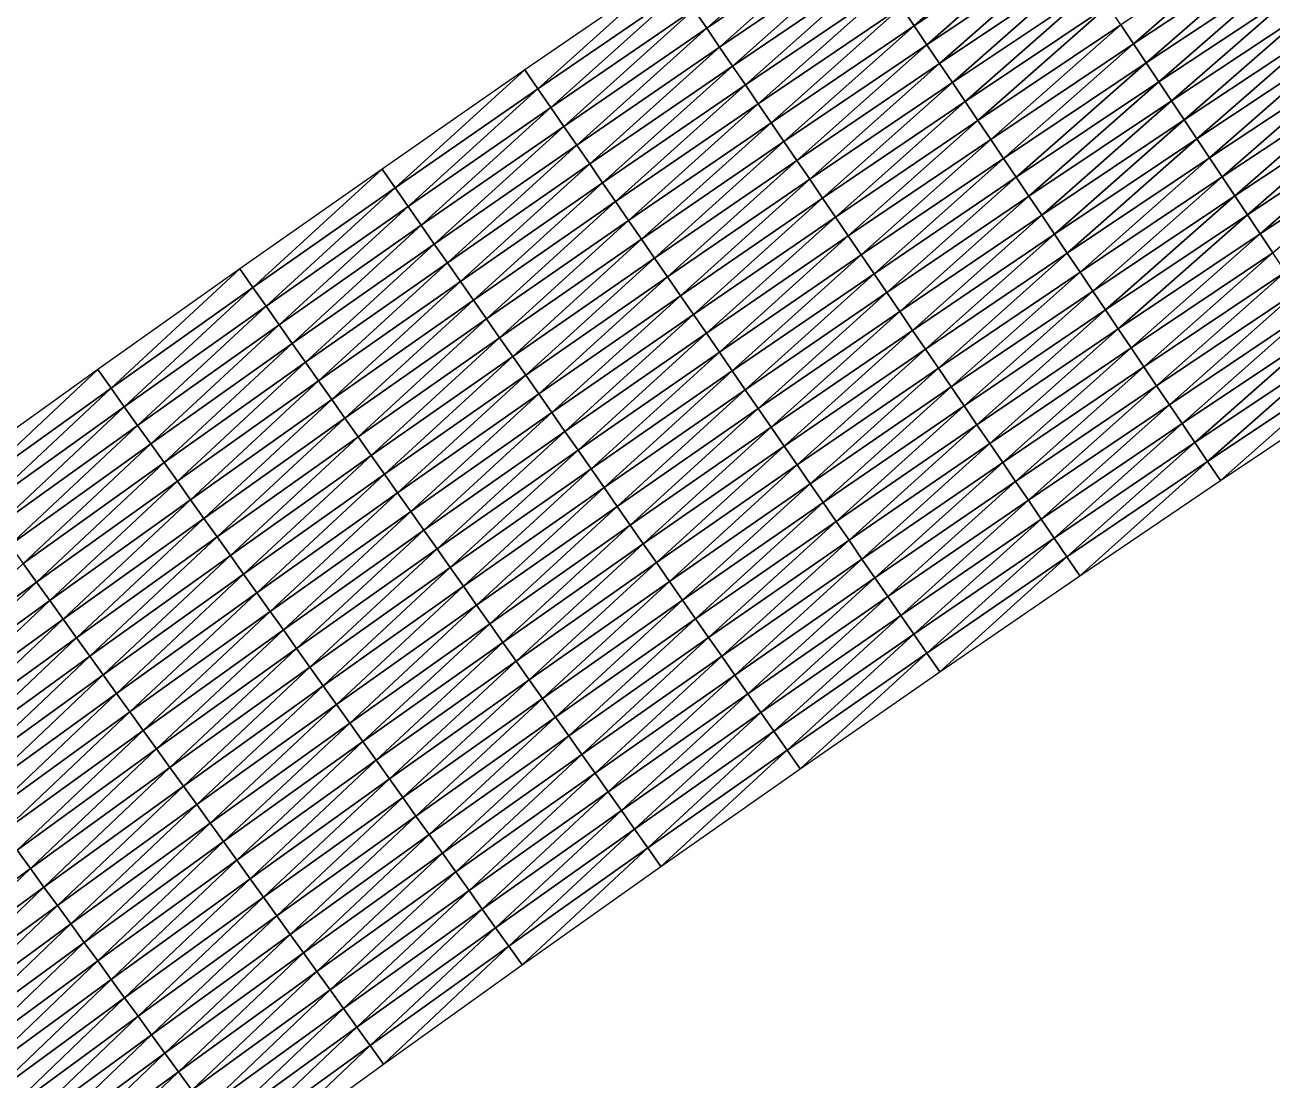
# Model space of a CAD drawing. Header units: metres. Extents: x 479979 to 482619, y 6959976 to 6961524.
# Drawn here: x 480365 to 480474.2, y 6960278.4 to 6960370.8 of the extents above; entities that cross this region are included whole.
import ezdxf

# ---------------------------------------------------------------- set-up
doc = ezdxf.new("R2010")
doc.units = ezdxf.units.M

msp = doc.modelspace()

# ---------------------------------------------------------------- linework, layer by layer
at = {"layer": 'GENERAL_FILL_TOP'}
for points in [[(480424.701, 6960370.515, 10.023), (480436.15, 6960380.69, 10.042), (480423.574, 6960372.168, 10.031)], [(480424.701, 6960370.515, 10.023), (480437.267, 6960379.032, 10.034), (480436.15, 6960380.69, 10.042)], [(480442.855, 6960370.738, 10.295), (480454.31, 6960380.818, 10.01), (480441.737, 6960372.397, 10.002)], [(480442.855, 6960370.738, 10.295), (480455.419, 6960379.153, 10.288), (480454.31, 6960380.818, 10.01)], [(480425.827, 6960368.863, 10.016), (480437.267, 6960379.032, 10.034), (480424.701, 6960370.515, 10.023)], [(480425.827, 6960368.863, 10.016), (480438.385, 6960377.373, 10.026), (480437.267, 6960379.032, 10.034)], [(480443.972, 6960369.08, 10.815), (480455.419, 6960379.153, 10.288), (480442.855, 6960370.738, 10.295)], [(480443.972, 6960369.08, 10.815), (480456.527, 6960377.488, 10.808), (480455.419, 6960379.153, 10.288)], [(480462.069, 6960369.164, 11.008), (480473.521, 6960379.14, 10.958), (480460.96, 6960370.829, 10.968)], [(480462.069, 6960369.164, 11.008), (480474.62, 6960377.469, 10.998), (480473.521, 6960379.14, 10.958)], [(480426.954, 6960367.21, 10.008), (480438.385, 6960377.373, 10.026), (480425.827, 6960368.863, 10.016)], [(480426.954, 6960367.21, 10.008), (480439.502, 6960375.714, 10.018), (480438.385, 6960377.373, 10.026)], [(480445.09, 6960367.421, 10.855), (480456.527, 6960377.488, 10.808), (480443.972, 6960369.08, 10.815)], [(480445.09, 6960367.421, 10.855), (480457.635, 6960375.823, 10.848), (480456.527, 6960377.488, 10.808)], [(480463.177, 6960367.499, 11.048), (480474.62, 6960377.469, 10.998), (480462.069, 6960369.164, 11.008)], [(480463.177, 6960367.499, 11.048), (480475.719, 6960375.798, 11.038), (480474.62, 6960377.469, 10.998)], [(480428.08, 6960365.558, 10), (480439.502, 6960375.714, 10.018), (480426.954, 6960367.21, 10.008)], [(480428.08, 6960365.558, 10), (480440.62, 6960374.056, 10.01), (480439.502, 6960375.714, 10.018)], [(480446.207, 6960365.762, 10.895), (480457.635, 6960375.823, 10.848), (480445.09, 6960367.421, 10.855)], [(480446.207, 6960365.762, 10.895), (480458.744, 6960374.158, 10.888), (480457.635, 6960375.823, 10.848)], [(480464.285, 6960365.834, 11.088), (480475.719, 6960375.798, 11.038), (480463.177, 6960367.499, 11.048)], [(480464.285, 6960365.834, 11.088), (480476.818, 6960374.128, 11.078), (480475.719, 6960375.798, 11.038)], [(480409.906, 6960365.222, 10.026), (480421.321, 6960375.473, 10.047), (480408.771, 6960366.868, 10.034)], [(480409.906, 6960365.222, 10.026), (480422.447, 6960373.82, 10.039), (480421.321, 6960375.473, 10.047)], [(480411.041, 6960363.575, 10.018), (480422.447, 6960373.82, 10.039), (480409.906, 6960365.222, 10.026)], [(480411.041, 6960363.575, 10.018), (480423.574, 6960372.168, 10.031), (480422.447, 6960373.82, 10.039)], [(480429.207, 6960363.905, 9.992), (480440.62, 6960374.056, 10.01), (480428.08, 6960365.558, 10)], [(480429.207, 6960363.905, 9.992), (480441.737, 6960372.397, 10.002), (480440.62, 6960374.056, 10.01)], [(480447.325, 6960364.104, 10.935), (480458.744, 6960374.158, 10.888), (480446.207, 6960365.762, 10.895)], [(480447.325, 6960364.104, 10.935), (480459.852, 6960372.494, 10.928), (480458.744, 6960374.158, 10.888)], [(480465.394, 6960364.17, 11.048), (480476.818, 6960374.128, 11.078), (480464.285, 6960365.834, 11.088)], [(480465.394, 6960364.17, 11.048), (480477.917, 6960372.457, 11.038), (480476.818, 6960374.128, 11.078)], [(480430.333, 6960362.252, 10.298), (480441.737, 6960372.397, 10.002), (480429.207, 6960363.905, 9.992)], [(480430.333, 6960362.252, 10.298), (480442.855, 6960370.738, 10.295), (480441.737, 6960372.397, 10.002)], [(480448.442, 6960362.445, 10.975), (480459.852, 6960372.494, 10.928), (480447.325, 6960364.104, 10.935)], [(480448.442, 6960362.445, 10.975), (480460.96, 6960370.829, 10.968), (480459.852, 6960372.494, 10.928)], [(480466.502, 6960362.505, 11.008), (480477.917, 6960372.457, 11.038), (480465.394, 6960364.17, 11.048)], [(480466.502, 6960362.505, 11.008), (480479.016, 6960370.786, 10.998), (480477.917, 6960372.457, 11.038)], [(480412.177, 6960361.929, 10.01), (480423.574, 6960372.168, 10.031), (480411.041, 6960363.575, 10.018)], [(480412.177, 6960361.929, 10.01), (480424.701, 6960370.515, 10.023), (480423.574, 6960372.168, 10.031)], [(480413.312, 6960360.282, 10.002), (480424.701, 6960370.515, 10.023), (480412.177, 6960361.929, 10.01)], [(480413.312, 6960360.282, 10.002), (480425.827, 6960368.863, 10.016), (480424.701, 6960370.515, 10.023)], [(480431.46, 6960360.6, 10.818), (480442.855, 6960370.738, 10.295), (480430.333, 6960362.252, 10.298)], [(480431.46, 6960360.6, 10.818), (480443.972, 6960369.08, 10.815), (480442.855, 6960370.738, 10.295)], [(480449.56, 6960360.786, 11.015), (480460.96, 6960370.829, 10.968), (480448.442, 6960362.445, 10.975)], [(480449.56, 6960360.786, 11.015), (480462.069, 6960369.164, 11.008), (480460.96, 6960370.829, 10.968)], [(480467.61, 6960360.84, 10.968), (480479.016, 6960370.786, 10.998), (480466.502, 6960362.505, 11.008)], [(480467.61, 6960360.84, 10.968), (480480.115, 6960369.115, 10.958), (480479.016, 6960370.786, 10.998)], [(480432.586, 6960358.947, 10.858), (480443.972, 6960369.08, 10.815), (480431.46, 6960360.6, 10.818)], [(480432.586, 6960358.947, 10.858), (480445.09, 6960367.421, 10.855), (480443.972, 6960369.08, 10.815)], [(480450.677, 6960359.128, 11.055), (480462.069, 6960369.164, 11.008), (480449.56, 6960360.786, 11.015)], [(480450.677, 6960359.128, 11.055), (480463.177, 6960367.499, 11.048), (480462.069, 6960369.164, 11.008)], [(480468.719, 6960359.175, 10.928), (480480.115, 6960369.115, 10.958), (480467.61, 6960360.84, 10.968)], [(480468.719, 6960359.175, 10.928), (480481.214, 6960367.444, 10.918), (480480.115, 6960369.115, 10.958)], [(480414.448, 6960358.636, 9.994), (480425.827, 6960368.863, 10.016), (480413.312, 6960360.282, 10.002)], [(480414.448, 6960358.636, 9.994), (480426.954, 6960367.21, 10.008), (480425.827, 6960368.863, 10.016)], [(480397.407, 6960356.554, 10.01), (480408.771, 6960366.868, 10.034), (480396.263, 6960358.195, 10.018)], [(480397.407, 6960356.554, 10.01), (480409.906, 6960365.222, 10.026), (480408.771, 6960366.868, 10.034)], [(480415.583, 6960356.989, 9.987), (480426.954, 6960367.21, 10.008), (480414.448, 6960358.636, 9.994)], [(480415.583, 6960356.989, 9.987), (480428.08, 6960365.558, 10), (480426.954, 6960367.21, 10.008)], [(480433.713, 6960357.295, 10.898), (480445.09, 6960367.421, 10.855), (480432.586, 6960358.947, 10.858)], [(480433.713, 6960357.295, 10.898), (480446.207, 6960365.762, 10.895), (480445.09, 6960367.421, 10.855)], [(480451.795, 6960357.469, 11.095), (480463.177, 6960367.499, 11.048), (480450.677, 6960359.128, 11.055)], [(480451.795, 6960357.469, 11.095), (480464.285, 6960365.834, 11.088), (480463.177, 6960367.499, 11.048)], [(480469.827, 6960357.51, 10.888), (480481.214, 6960367.444, 10.918), (480468.719, 6960359.175, 10.928)], [(480469.827, 6960357.51, 10.888), (480482.313, 6960365.773, 10.878), (480481.214, 6960367.444, 10.918)], [(480434.839, 6960355.642, 10.938), (480446.207, 6960365.762, 10.895), (480433.713, 6960357.295, 10.898)], [(480434.839, 6960355.642, 10.938), (480447.325, 6960364.104, 10.935), (480446.207, 6960365.762, 10.895)], [(480452.912, 6960355.81, 11.055), (480464.285, 6960365.834, 11.088), (480451.795, 6960357.469, 11.095)], [(480452.912, 6960355.81, 11.055), (480465.394, 6960364.17, 11.048), (480464.285, 6960365.834, 11.088)], [(480470.935, 6960355.846, 10.848), (480482.313, 6960365.773, 10.878), (480469.827, 6960357.51, 10.888)], [(480470.935, 6960355.846, 10.848), (480483.412, 6960364.102, 10.838), (480482.313, 6960365.773, 10.878)], [(480398.551, 6960354.914, 10.002), (480409.906, 6960365.222, 10.026), (480397.407, 6960356.554, 10.01)], [(480398.551, 6960354.914, 10.002), (480411.041, 6960363.575, 10.018), (480409.906, 6960365.222, 10.026)], [(480416.718, 6960355.343, 9.979), (480428.08, 6960365.558, 10), (480415.583, 6960356.989, 9.987)], [(480416.718, 6960355.343, 9.979), (480429.207, 6960363.905, 9.992), (480428.08, 6960365.558, 10)], [(480399.696, 6960353.273, 9.994), (480411.041, 6960363.575, 10.018), (480398.551, 6960354.914, 10.002)], [(480399.696, 6960353.273, 9.994), (480412.177, 6960361.929, 10.01), (480411.041, 6960363.575, 10.018)], [(480417.854, 6960353.696, 10.299), (480429.207, 6960363.905, 9.992), (480416.718, 6960355.343, 9.979)], [(480417.854, 6960353.696, 10.299), (480430.333, 6960362.252, 10.298), (480429.207, 6960363.905, 9.992)], [(480435.966, 6960353.99, 10.978), (480447.325, 6960364.104, 10.935), (480434.839, 6960355.642, 10.938)], [(480435.966, 6960353.99, 10.978), (480448.442, 6960362.445, 10.975), (480447.325, 6960364.104, 10.935)], [(480454.03, 6960354.152, 11.015), (480465.394, 6960364.17, 11.048), (480452.912, 6960355.81, 11.055)], [(480454.03, 6960354.152, 11.015), (480466.502, 6960362.505, 11.008), (480465.394, 6960364.17, 11.048)], [(480472.044, 6960354.181, 10.808), (480483.412, 6960364.102, 10.838), (480470.935, 6960355.846, 10.848)], [(480472.044, 6960354.181, 10.808), (480484.511, 6960362.431, 10.798), (480483.412, 6960364.102, 10.838)], [(480455.147, 6960352.493, 10.975), (480466.502, 6960362.505, 11.008), (480454.03, 6960354.152, 11.015)], [(480455.147, 6960352.493, 10.975), (480467.61, 6960360.84, 10.968), (480466.502, 6960362.505, 11.008)], [(480400.84, 6960351.633, 9.986), (480412.177, 6960361.929, 10.01), (480399.696, 6960353.273, 9.994)], [(480400.84, 6960351.633, 9.986), (480413.312, 6960360.282, 10.002), (480412.177, 6960361.929, 10.01)], [(480418.989, 6960352.05, 10.819), (480430.333, 6960362.252, 10.298), (480417.854, 6960353.696, 10.299)], [(480418.989, 6960352.05, 10.819), (480431.46, 6960360.6, 10.818), (480430.333, 6960362.252, 10.298)], [(480437.092, 6960352.337, 11.018), (480448.442, 6960362.445, 10.975), (480435.966, 6960353.99, 10.978)], [(480437.092, 6960352.337, 11.018), (480449.56, 6960360.786, 11.015), (480448.442, 6960362.445, 10.975)], [(480473.152, 6960352.516, 10.288), (480484.511, 6960362.431, 10.798), (480472.044, 6960354.181, 10.808)], [(480473.152, 6960352.516, 10.288), (480485.61, 6960360.76, 10.278), (480484.511, 6960362.431, 10.798)], [(480401.984, 6960349.992, 9.978), (480413.312, 6960360.282, 10.002), (480400.84, 6960351.633, 9.986)], [(480401.984, 6960349.992, 9.978), (480414.448, 6960358.636, 9.994), (480413.312, 6960360.282, 10.002)], [(480420.124, 6960350.403, 10.859), (480431.46, 6960360.6, 10.818), (480418.989, 6960352.05, 10.819)], [(480420.124, 6960350.403, 10.859), (480432.586, 6960358.947, 10.858), (480431.46, 6960360.6, 10.818)], [(480438.219, 6960350.684, 11.058), (480449.56, 6960360.786, 11.015), (480437.092, 6960352.337, 11.018)], [(480438.219, 6960350.684, 11.058), (480450.677, 6960359.128, 11.055), (480449.56, 6960360.786, 11.015)], [(480456.265, 6960350.834, 10.935), (480467.61, 6960360.84, 10.968), (480455.147, 6960352.493, 10.975)], [(480456.265, 6960350.834, 10.935), (480468.719, 6960359.175, 10.928), (480467.61, 6960360.84, 10.968)], [(480474.26, 6960350.851, 9.866), (480485.61, 6960360.76, 10.278), (480473.152, 6960352.516, 10.288)], [(480457.382, 6960349.176, 10.895), (480468.719, 6960359.175, 10.928), (480456.265, 6960350.834, 10.935)], [(480457.382, 6960349.176, 10.895), (480469.827, 6960357.51, 10.888), (480468.719, 6960359.175, 10.928)], [(480384.951, 6960347.819, 9.991), (480396.263, 6960358.195, 10.018), (480383.798, 6960349.454, 9.998)], [(480384.951, 6960347.819, 9.991), (480397.407, 6960356.554, 10.01), (480396.263, 6960358.195, 10.018)], [(480403.128, 6960348.352, 9.971), (480414.448, 6960358.636, 9.994), (480401.984, 6960349.992, 9.978)], [(480403.128, 6960348.352, 9.971), (480415.583, 6960356.989, 9.987), (480414.448, 6960358.636, 9.994)], [(480421.26, 6960348.757, 10.899), (480432.586, 6960358.947, 10.858), (480420.124, 6960350.403, 10.859)], [(480421.26, 6960348.757, 10.899), (480433.713, 6960357.295, 10.898), (480432.586, 6960358.947, 10.858)], [(480439.345, 6960349.032, 11.098), (480450.677, 6960359.128, 11.055), (480438.219, 6960350.684, 11.058)], [(480439.345, 6960349.032, 11.098), (480451.795, 6960357.469, 11.095), (480450.677, 6960359.128, 11.055)], [(480422.395, 6960347.11, 10.939), (480433.713, 6960357.295, 10.898), (480421.26, 6960348.757, 10.899)], [(480422.395, 6960347.11, 10.939), (480434.839, 6960355.642, 10.938), (480433.713, 6960357.295, 10.898)], [(480440.472, 6960347.379, 11.058), (480451.795, 6960357.469, 11.095), (480439.345, 6960349.032, 11.098)], [(480440.472, 6960347.379, 11.058), (480452.912, 6960355.81, 11.055), (480451.795, 6960357.469, 11.095)], [(480458.5, 6960347.517, 10.855), (480469.827, 6960357.51, 10.888), (480457.382, 6960349.176, 10.895)], [(480458.5, 6960347.517, 10.855), (480470.935, 6960355.846, 10.848), (480469.827, 6960357.51, 10.888)], [(480386.104, 6960346.185, 9.983), (480397.407, 6960356.554, 10.01), (480384.951, 6960347.819, 9.991)], [(480386.104, 6960346.185, 9.983), (480398.551, 6960354.914, 10.002), (480397.407, 6960356.554, 10.01)], [(480404.272, 6960346.711, 9.963), (480415.583, 6960356.989, 9.987), (480403.128, 6960348.352, 9.971)], [(480404.272, 6960346.711, 9.963), (480416.718, 6960355.343, 9.979), (480415.583, 6960356.989, 9.987)], [(480387.256, 6960344.55, 9.975), (480398.551, 6960354.914, 10.002), (480386.104, 6960346.185, 9.983)], [(480387.256, 6960344.55, 9.975), (480399.696, 6960353.273, 9.994), (480398.551, 6960354.914, 10.002)], [(480405.416, 6960345.071, 10.297), (480416.718, 6960355.343, 9.979), (480404.272, 6960346.711, 9.963)], [(480405.416, 6960345.071, 10.297), (480417.854, 6960353.696, 10.299), (480416.718, 6960355.343, 9.979)], [(480423.53, 6960345.464, 10.979), (480434.839, 6960355.642, 10.938), (480422.395, 6960347.11, 10.939)], [(480423.53, 6960345.464, 10.979), (480435.966, 6960353.99, 10.978), (480434.839, 6960355.642, 10.938)], [(480441.598, 6960345.727, 11.018), (480452.912, 6960355.81, 11.055), (480440.472, 6960347.379, 11.058)], [(480441.598, 6960345.727, 11.018), (480454.03, 6960354.152, 11.015), (480452.912, 6960355.81, 11.055)], [(480459.617, 6960345.858, 10.815), (480470.935, 6960355.846, 10.848), (480458.5, 6960347.517, 10.855)], [(480459.617, 6960345.858, 10.815), (480472.044, 6960354.181, 10.808), (480470.935, 6960355.846, 10.848)], [(480424.666, 6960343.817, 11.019), (480435.966, 6960353.99, 10.978), (480423.53, 6960345.464, 10.979)], [(480424.666, 6960343.817, 11.019), (480437.092, 6960352.337, 11.018), (480435.966, 6960353.99, 10.978)], [(480442.725, 6960344.074, 10.978), (480454.03, 6960354.152, 11.015), (480441.598, 6960345.727, 11.018)], [(480442.725, 6960344.074, 10.978), (480455.147, 6960352.493, 10.975), (480454.03, 6960354.152, 11.015)], [(480460.735, 6960344.2, 10.295), (480472.044, 6960354.181, 10.808), (480459.617, 6960345.858, 10.815)], [(480460.735, 6960344.2, 10.295), (480473.152, 6960352.516, 10.288), (480472.044, 6960354.181, 10.808)], [(480388.409, 6960342.916, 9.967), (480399.696, 6960353.273, 9.994), (480387.256, 6960344.55, 9.975)], [(480388.409, 6960342.916, 9.967), (480400.84, 6960351.633, 9.986), (480399.696, 6960353.273, 9.994)], [(480406.56, 6960343.43, 10.817), (480417.854, 6960353.696, 10.299), (480405.416, 6960345.071, 10.297)], [(480406.56, 6960343.43, 10.817), (480418.989, 6960352.05, 10.819), (480417.854, 6960353.696, 10.299)], [(480389.561, 6960341.281, 9.96), (480400.84, 6960351.633, 9.986), (480388.409, 6960342.916, 9.967)], [(480389.561, 6960341.281, 9.96), (480401.984, 6960349.992, 9.978), (480400.84, 6960351.633, 9.986)], [(480407.704, 6960341.79, 10.857), (480418.989, 6960352.05, 10.819), (480406.56, 6960343.43, 10.817)], [(480407.704, 6960341.79, 10.857), (480420.124, 6960350.403, 10.859), (480418.989, 6960352.05, 10.819)], [(480425.801, 6960342.171, 11.059), (480437.092, 6960352.337, 11.018), (480424.666, 6960343.817, 11.019)], [(480425.801, 6960342.171, 11.059), (480438.219, 6960350.684, 11.058), (480437.092, 6960352.337, 11.018)], [(480443.851, 6960342.422, 10.938), (480455.147, 6960352.493, 10.975), (480442.725, 6960344.074, 10.978)], [(480443.851, 6960342.422, 10.938), (480456.265, 6960350.834, 10.935), (480455.147, 6960352.493, 10.975)], [(480461.852, 6960342.541, 9.859), (480473.152, 6960352.516, 10.288), (480460.735, 6960344.2, 10.295)], [(480461.852, 6960342.541, 9.859), (480474.26, 6960350.851, 9.866), (480473.152, 6960352.516, 10.288)], [(480426.937, 6960340.524, 11.099), (480438.219, 6960350.684, 11.058), (480425.801, 6960342.171, 11.059)], [(480426.937, 6960340.524, 11.099), (480439.345, 6960349.032, 11.098), (480438.219, 6960350.684, 11.058)], [(480444.978, 6960340.769, 10.898), (480456.265, 6960350.834, 10.935), (480443.851, 6960342.422, 10.938)], [(480444.978, 6960340.769, 10.898), (480457.382, 6960349.176, 10.895), (480456.265, 6960350.834, 10.935)], [(480462.97, 6960340.882, 9.851), (480474.26, 6960350.851, 9.866), (480461.852, 6960342.541, 9.859)], [(480462.97, 6960340.882, 9.851), (480475.369, 6960349.186, 9.858), (480474.26, 6960350.851, 9.866)], [(480372.536, 6960339.017, 9.969), (480383.798, 6960349.454, 9.998), (480371.375, 6960340.646, 9.977)], [(480372.536, 6960339.017, 9.969), (480384.951, 6960347.819, 9.991), (480383.798, 6960349.454, 9.998)], [(480390.714, 6960339.647, 9.952), (480401.984, 6960349.992, 9.978), (480389.561, 6960341.281, 9.96)], [(480390.714, 6960339.647, 9.952), (480403.128, 6960348.352, 9.971), (480401.984, 6960349.992, 9.978)], [(480408.848, 6960340.149, 10.897), (480420.124, 6960350.403, 10.859), (480407.704, 6960341.79, 10.857)], [(480408.848, 6960340.149, 10.897), (480421.26, 6960348.757, 10.899), (480420.124, 6960350.403, 10.859)], [(480391.866, 6960338.012, 9.944), (480403.128, 6960348.352, 9.971), (480390.714, 6960339.647, 9.952)], [(480391.866, 6960338.012, 9.944), (480404.272, 6960346.711, 9.963), (480403.128, 6960348.352, 9.971)], [(480409.992, 6960338.509, 10.937), (480421.26, 6960348.757, 10.899), (480408.848, 6960340.149, 10.897)], [(480409.992, 6960338.509, 10.937), (480422.395, 6960347.11, 10.939), (480421.26, 6960348.757, 10.899)], [(480428.072, 6960338.878, 11.059), (480439.345, 6960349.032, 11.098), (480426.937, 6960340.524, 11.099)], [(480428.072, 6960338.878, 11.059), (480440.472, 6960347.379, 11.058), (480439.345, 6960349.032, 11.098)], [(480446.104, 6960339.116, 10.858), (480457.382, 6960349.176, 10.895), (480444.978, 6960340.769, 10.898)], [(480446.104, 6960339.116, 10.858), (480458.5, 6960347.517, 10.855), (480457.382, 6960349.176, 10.895)], [(480464.087, 6960339.224, 9.843), (480475.369, 6960349.186, 9.858), (480462.97, 6960340.882, 9.851)], [(480464.087, 6960339.224, 9.843), (480476.477, 6960347.521, 9.85), (480475.369, 6960349.186, 9.858)], [(480373.697, 6960337.389, 9.961), (480384.951, 6960347.819, 9.991), (480372.536, 6960339.017, 9.969)], [(480373.697, 6960337.389, 9.961), (480386.104, 6960346.185, 9.983), (480384.951, 6960347.819, 9.991)], [(480429.207, 6960337.231, 11.019), (480440.472, 6960347.379, 11.058), (480428.072, 6960338.878, 11.059)], [(480429.207, 6960337.231, 11.019), (480441.598, 6960345.727, 11.018), (480440.472, 6960347.379, 11.058)], [(480447.231, 6960337.464, 10.818), (480458.5, 6960347.517, 10.855), (480446.104, 6960339.116, 10.858)], [(480447.231, 6960337.464, 10.818), (480459.617, 6960345.858, 10.815), (480458.5, 6960347.517, 10.855)], [(480465.205, 6960337.565, 9.835), (480476.477, 6960347.521, 9.85), (480464.087, 6960339.224, 9.843)], [(480465.205, 6960337.565, 9.835), (480477.585, 6960345.857, 9.842), (480476.477, 6960347.521, 9.85)], [(480374.858, 6960335.76, 9.953), (480386.104, 6960346.185, 9.983), (480373.697, 6960337.389, 9.961)], [(480374.858, 6960335.76, 9.953), (480387.256, 6960344.55, 9.975), (480386.104, 6960346.185, 9.983)], [(480393.019, 6960336.377, 10.292), (480404.272, 6960346.711, 9.963), (480391.866, 6960338.012, 9.944)], [(480393.019, 6960336.377, 10.292), (480405.416, 6960345.071, 10.297), (480404.272, 6960346.711, 9.963)], [(480411.136, 6960336.869, 10.977), (480422.395, 6960347.11, 10.939), (480409.992, 6960338.509, 10.937)], [(480411.136, 6960336.869, 10.977), (480423.53, 6960345.464, 10.979), (480422.395, 6960347.11, 10.939)], [(480394.171, 6960334.743, 10.812), (480405.416, 6960345.071, 10.297), (480393.019, 6960336.377, 10.292)], [(480394.171, 6960334.743, 10.812), (480406.56, 6960343.43, 10.817), (480405.416, 6960345.071, 10.297)], [(480412.28, 6960335.228, 11.017), (480423.53, 6960345.464, 10.979), (480411.136, 6960336.869, 10.977)], [(480412.28, 6960335.228, 11.017), (480424.666, 6960343.817, 11.019), (480423.53, 6960345.464, 10.979)], [(480430.343, 6960335.585, 10.979), (480441.598, 6960345.727, 11.018), (480429.207, 6960337.231, 11.019)], [(480430.343, 6960335.585, 10.979), (480442.725, 6960344.074, 10.978), (480441.598, 6960345.727, 11.018)], [(480448.357, 6960335.811, 10.298), (480459.617, 6960345.858, 10.815), (480447.231, 6960337.464, 10.818)], [(480448.357, 6960335.811, 10.298), (480460.735, 6960344.2, 10.295), (480459.617, 6960345.858, 10.815)], [(480466.322, 6960335.906, 9.827), (480477.585, 6960345.857, 9.842), (480465.205, 6960337.565, 9.835)], [(480466.322, 6960335.906, 9.827), (480478.694, 6960344.192, 9.834), (480477.585, 6960345.857, 9.842)], [(480376.019, 6960334.132, 9.946), (480387.256, 6960344.55, 9.975), (480374.858, 6960335.76, 9.953)], [(480376.019, 6960334.132, 9.946), (480388.409, 6960342.916, 9.967), (480387.256, 6960344.55, 9.975)], [(480431.478, 6960333.938, 10.939), (480442.725, 6960344.074, 10.978), (480430.343, 6960335.585, 10.979)], [(480431.478, 6960333.938, 10.939), (480443.851, 6960342.422, 10.938), (480442.725, 6960344.074, 10.978)], [(480449.484, 6960334.159, 9.849), (480460.735, 6960344.2, 10.295), (480448.357, 6960335.811, 10.298)], [(480449.484, 6960334.159, 9.849), (480461.852, 6960342.541, 9.859), (480460.735, 6960344.2, 10.295)], [(480467.44, 6960334.247, 9.82), (480478.694, 6960344.192, 9.834), (480466.322, 6960335.906, 9.827)], [(480467.44, 6960334.247, 9.82), (480479.802, 6960342.527, 9.826), (480478.694, 6960344.192, 9.834)], [(480377.18, 6960332.503, 9.938), (480388.409, 6960342.916, 9.967), (480376.019, 6960334.132, 9.946)], [(480377.18, 6960332.503, 9.938), (480389.561, 6960341.281, 9.96), (480388.409, 6960342.916, 9.967)], [(480395.324, 6960333.108, 10.852), (480406.56, 6960343.43, 10.817), (480394.171, 6960334.743, 10.812)], [(480395.324, 6960333.108, 10.852), (480407.704, 6960341.79, 10.857), (480406.56, 6960343.43, 10.817)], [(480413.424, 6960333.588, 11.057), (480424.666, 6960343.817, 11.019), (480412.28, 6960335.228, 11.017)], [(480413.424, 6960333.588, 11.057), (480425.801, 6960342.171, 11.059), (480424.666, 6960343.817, 11.019)], [(480396.476, 6960331.474, 10.892), (480407.704, 6960341.79, 10.857), (480395.324, 6960333.108, 10.852)], [(480396.476, 6960331.474, 10.892), (480408.848, 6960340.149, 10.897), (480407.704, 6960341.79, 10.857)], [(480414.568, 6960331.947, 11.097), (480425.801, 6960342.171, 11.059), (480413.424, 6960333.588, 11.057)], [(480414.568, 6960331.947, 11.097), (480426.937, 6960340.524, 11.099), (480425.801, 6960342.171, 11.059)], [(480432.613, 6960332.292, 10.899), (480443.851, 6960342.422, 10.938), (480431.478, 6960333.938, 10.939)], [(480432.613, 6960332.292, 10.899), (480444.978, 6960340.769, 10.898), (480443.851, 6960342.422, 10.938)], [(480450.61, 6960332.506, 9.842), (480461.852, 6960342.541, 9.859), (480449.484, 6960334.159, 9.849)], [(480450.61, 6960332.506, 9.842), (480462.97, 6960340.882, 9.851), (480461.852, 6960342.541, 9.859)], [(480468.557, 6960332.589, 9.812), (480479.802, 6960342.527, 9.826), (480467.44, 6960334.247, 9.82)], [(480468.557, 6960332.589, 9.812), (480480.91, 6960340.862, 9.818), (480479.802, 6960342.527, 9.826)], [(480360.163, 6960330.151, 9.944), (480371.375, 6960340.646, 9.977), (480358.994, 6960331.774, 9.952)], [(480360.163, 6960330.151, 9.944), (480372.536, 6960339.017, 9.969), (480371.375, 6960340.646, 9.977)], [(480378.341, 6960330.874, 9.93), (480389.561, 6960341.281, 9.96), (480377.18, 6960332.503, 9.938)], [(480378.341, 6960330.874, 9.93), (480390.714, 6960339.647, 9.952), (480389.561, 6960341.281, 9.96)], [(480433.749, 6960330.645, 10.859), (480444.978, 6960340.769, 10.898), (480432.613, 6960332.292, 10.899)], [(480433.749, 6960330.645, 10.859), (480446.104, 6960339.116, 10.858), (480444.978, 6960340.769, 10.898)], [(480451.737, 6960330.854, 9.834), (480462.97, 6960340.882, 9.851), (480450.61, 6960332.506, 9.842)], [(480451.737, 6960330.854, 9.834), (480464.087, 6960339.224, 9.843), (480462.97, 6960340.882, 9.851)], [(480469.675, 6960330.93, 9.804), (480480.91, 6960340.862, 9.818), (480468.557, 6960332.589, 9.812)], [(480469.675, 6960330.93, 9.804), (480482.019, 6960339.197, 9.81), (480480.91, 6960340.862, 9.818)], [(480379.501, 6960329.246, 9.922), (480390.714, 6960339.647, 9.952), (480378.341, 6960330.874, 9.93)], [(480379.501, 6960329.246, 9.922), (480391.866, 6960338.012, 9.944), (480390.714, 6960339.647, 9.952)], [(480397.629, 6960329.839, 10.932), (480408.848, 6960340.149, 10.897), (480396.476, 6960331.474, 10.892)], [(480397.629, 6960329.839, 10.932), (480409.992, 6960338.509, 10.937), (480408.848, 6960340.149, 10.897)], [(480415.712, 6960330.307, 11.057), (480426.937, 6960340.524, 11.099), (480414.568, 6960331.947, 11.097)], [(480415.712, 6960330.307, 11.057), (480428.072, 6960338.878, 11.059), (480426.937, 6960340.524, 11.099)], [(480361.332, 6960328.528, 9.937), (480372.536, 6960339.017, 9.969), (480360.163, 6960330.151, 9.944)], [(480361.332, 6960328.528, 9.937), (480373.697, 6960337.389, 9.961), (480372.536, 6960339.017, 9.969)], [(480398.782, 6960328.205, 10.972), (480409.992, 6960338.509, 10.937), (480397.629, 6960329.839, 10.932)], [(480398.782, 6960328.205, 10.972), (480411.136, 6960336.869, 10.977), (480409.992, 6960338.509, 10.937)], [(480416.856, 6960328.666, 11.017), (480428.072, 6960338.878, 11.059), (480415.712, 6960330.307, 11.057)], [(480416.856, 6960328.666, 11.017), (480429.207, 6960337.231, 11.019), (480428.072, 6960338.878, 11.059)], [(480434.884, 6960328.999, 10.819), (480446.104, 6960339.116, 10.858), (480433.749, 6960330.645, 10.859)], [(480434.884, 6960328.999, 10.819), (480447.231, 6960337.464, 10.818), (480446.104, 6960339.116, 10.858)], [(480452.863, 6960329.201, 9.826), (480464.087, 6960339.224, 9.843), (480451.737, 6960330.854, 9.834)], [(480452.863, 6960329.201, 9.826), (480465.205, 6960337.565, 9.835), (480464.087, 6960339.224, 9.843)], [(480362.501, 6960326.905, 9.929), (480373.697, 6960337.389, 9.961), (480361.332, 6960328.528, 9.937)], [(480362.501, 6960326.905, 9.929), (480374.858, 6960335.76, 9.953), (480373.697, 6960337.389, 9.961)], [(480380.662, 6960327.617, 10.283), (480391.866, 6960338.012, 9.944), (480379.501, 6960329.246, 9.922)], [(480380.662, 6960327.617, 10.283), (480393.019, 6960336.377, 10.292), (480391.866, 6960338.012, 9.944)], [(480436.019, 6960327.352, 10.299), (480447.231, 6960337.464, 10.818), (480434.884, 6960328.999, 10.819)], [(480436.019, 6960327.352, 10.299), (480448.357, 6960335.811, 10.298), (480447.231, 6960337.464, 10.818)], [(480453.99, 6960327.549, 9.818), (480465.205, 6960337.565, 9.835), (480452.863, 6960329.201, 9.826)], [(480453.99, 6960327.549, 9.818), (480466.322, 6960335.906, 9.827), (480465.205, 6960337.565, 9.835)], [(480381.823, 6960325.989, 10.803), (480393.019, 6960336.377, 10.292), (480380.662, 6960327.617, 10.283)], [(480381.823, 6960325.989, 10.803), (480394.171, 6960334.743, 10.812), (480393.019, 6960336.377, 10.292)], [(480399.934, 6960326.57, 11.012), (480411.136, 6960336.869, 10.977), (480398.782, 6960328.205, 10.972)], [(480399.934, 6960326.57, 11.012), (480412.28, 6960335.228, 11.017), (480411.136, 6960336.869, 10.977)], [(480418, 6960327.026, 10.977), (480429.207, 6960337.231, 11.019), (480416.856, 6960328.666, 11.017)], [(480418, 6960327.026, 10.977), (480430.343, 6960335.585, 10.979), (480429.207, 6960337.231, 11.019)], [(480363.67, 6960325.282, 9.921), (480374.858, 6960335.76, 9.953), (480362.501, 6960326.905, 9.929)], [(480363.67, 6960325.282, 9.921), (480376.019, 6960334.132, 9.946), (480374.858, 6960335.76, 9.953)], [(480401.087, 6960324.936, 11.052), (480412.28, 6960335.228, 11.017), (480399.934, 6960326.57, 11.012)], [(480401.087, 6960324.936, 11.052), (480413.424, 6960333.588, 11.057), (480412.28, 6960335.228, 11.017)], [(480419.144, 6960325.385, 10.937), (480430.343, 6960335.585, 10.979), (480418, 6960327.026, 10.977)], [(480419.144, 6960325.385, 10.937), (480431.478, 6960333.938, 10.939), (480430.343, 6960335.585, 10.979)], [(480437.155, 6960325.706, 9.837), (480448.357, 6960335.811, 10.298), (480436.019, 6960327.352, 10.299)], [(480437.155, 6960325.706, 9.837), (480449.484, 6960334.159, 9.849), (480448.357, 6960335.811, 10.298)], [(480455.116, 6960325.896, 9.81), (480466.322, 6960335.906, 9.827), (480453.99, 6960327.549, 9.818)], [(480455.116, 6960325.896, 9.81), (480467.44, 6960334.247, 9.82), (480466.322, 6960335.906, 9.827)], [(480364.839, 6960323.66, 9.914), (480376.019, 6960334.132, 9.946), (480363.67, 6960325.282, 9.921)], [(480364.839, 6960323.66, 9.914), (480377.18, 6960332.503, 9.938), (480376.019, 6960334.132, 9.946)], [(480382.984, 6960324.36, 10.843), (480394.171, 6960334.743, 10.812), (480381.823, 6960325.989, 10.803)], [(480382.984, 6960324.36, 10.843), (480395.324, 6960333.108, 10.852), (480394.171, 6960334.743, 10.812)], [(480438.29, 6960324.059, 9.829), (480449.484, 6960334.159, 9.849), (480437.155, 6960325.706, 9.837)], [(480438.29, 6960324.059, 9.829), (480450.61, 6960332.506, 9.842), (480449.484, 6960334.159, 9.849)], [(480456.243, 6960324.243, 9.802), (480467.44, 6960334.247, 9.82), (480455.116, 6960325.896, 9.81)], [(480456.243, 6960324.243, 9.802), (480468.557, 6960332.589, 9.812), (480467.44, 6960334.247, 9.82)], [(480384.145, 6960322.731, 10.883), (480395.324, 6960333.108, 10.852), (480382.984, 6960324.36, 10.843)], [(480384.145, 6960322.731, 10.883), (480396.476, 6960331.474, 10.892), (480395.324, 6960333.108, 10.852)], [(480402.239, 6960323.301, 11.092), (480413.424, 6960333.588, 11.057), (480401.087, 6960324.936, 11.052)], [(480402.239, 6960323.301, 11.092), (480414.568, 6960331.947, 11.097), (480413.424, 6960333.588, 11.057)], [(480420.288, 6960323.745, 10.897), (480431.478, 6960333.938, 10.939), (480419.144, 6960325.385, 10.937)], [(480420.288, 6960323.745, 10.897), (480432.613, 6960332.292, 10.899), (480431.478, 6960333.938, 10.939)], [(480366.008, 6960322.037, 9.906), (480377.18, 6960332.503, 9.938), (480364.839, 6960323.66, 9.914)], [(480366.008, 6960322.037, 9.906), (480378.341, 6960330.874, 9.93), (480377.18, 6960332.503, 9.938)], [(480403.392, 6960321.667, 11.052), (480414.568, 6960331.947, 11.097), (480402.239, 6960323.301, 11.092)], [(480403.392, 6960321.667, 11.052), (480415.712, 6960330.307, 11.057), (480414.568, 6960331.947, 11.097)], [(480421.432, 6960322.104, 10.857), (480432.613, 6960332.292, 10.899), (480420.288, 6960323.745, 10.897)], [(480421.432, 6960322.104, 10.857), (480433.749, 6960330.645, 10.859), (480432.613, 6960332.292, 10.899)], [(480439.425, 6960322.413, 9.821), (480450.61, 6960332.506, 9.842), (480438.29, 6960324.059, 9.829)], [(480439.425, 6960322.413, 9.821), (480451.737, 6960330.854, 9.834), (480450.61, 6960332.506, 9.842)], [(480457.369, 6960322.591, 9.794), (480468.557, 6960332.589, 9.812), (480456.243, 6960324.243, 9.802)], [(480457.369, 6960322.591, 9.794), (480469.675, 6960330.93, 9.804), (480468.557, 6960332.589, 9.812)], [(480367.177, 6960320.414, 9.898), (480378.341, 6960330.874, 9.93), (480366.008, 6960322.037, 9.906)], [(480367.177, 6960320.414, 9.898), (480379.501, 6960329.246, 9.922), (480378.341, 6960330.874, 9.93)], [(480385.306, 6960321.103, 10.923), (480396.476, 6960331.474, 10.892), (480384.145, 6960322.731, 10.883)], [(480385.306, 6960321.103, 10.923), (480397.629, 6960329.839, 10.932), (480396.476, 6960331.474, 10.892)], [(480440.561, 6960320.766, 9.813), (480451.737, 6960330.854, 9.834), (480439.425, 6960322.413, 9.821)], [(480440.561, 6960320.766, 9.813), (480452.863, 6960329.201, 9.826), (480451.737, 6960330.854, 9.834)], [(480386.467, 6960319.474, 10.963), (480397.629, 6960329.839, 10.932), (480385.306, 6960321.103, 10.923)], [(480386.467, 6960319.474, 10.963), (480398.782, 6960328.205, 10.972), (480397.629, 6960329.839, 10.932)], [(480404.544, 6960320.032, 11.012), (480415.712, 6960330.307, 11.057), (480403.392, 6960321.667, 11.052)], [(480404.544, 6960320.032, 11.012), (480416.856, 6960328.666, 11.017), (480415.712, 6960330.307, 11.057)], [(480422.576, 6960320.464, 10.817), (480433.749, 6960330.645, 10.859), (480421.432, 6960322.104, 10.857)], [(480422.576, 6960320.464, 10.817), (480434.884, 6960328.999, 10.819), (480433.749, 6960330.645, 10.859)], [(480368.346, 6960318.791, 10.272), (480379.501, 6960329.246, 9.922), (480367.177, 6960320.414, 9.898)], [(480368.346, 6960318.791, 10.272), (480380.662, 6960327.617, 10.283), (480379.501, 6960329.246, 9.922)], [(480405.697, 6960318.398, 10.972), (480416.856, 6960328.666, 11.017), (480404.544, 6960320.032, 11.012)], [(480405.697, 6960318.398, 10.972), (480418, 6960327.026, 10.977), (480416.856, 6960328.666, 11.017)], [(480423.72, 6960318.823, 10.297), (480434.884, 6960328.999, 10.819), (480422.576, 6960320.464, 10.817)], [(480423.72, 6960318.823, 10.297), (480436.019, 6960327.352, 10.299), (480434.884, 6960328.999, 10.819)], [(480441.696, 6960319.12, 9.805), (480452.863, 6960329.201, 9.826), (480440.561, 6960320.766, 9.813)], [(480441.696, 6960319.12, 9.805), (480453.99, 6960327.549, 9.818), (480452.863, 6960329.201, 9.826)], [(480369.514, 6960317.168, 10.792), (480380.662, 6960327.617, 10.283), (480368.346, 6960318.791, 10.272)], [(480369.514, 6960317.168, 10.792), (480381.823, 6960325.989, 10.803), (480380.662, 6960327.617, 10.283)], [(480387.627, 6960317.845, 11.003), (480398.782, 6960328.205, 10.972), (480386.467, 6960319.474, 10.963)], [(480387.627, 6960317.845, 11.003), (480399.934, 6960326.57, 11.012), (480398.782, 6960328.205, 10.972)], [(480442.832, 6960317.473, 9.798), (480453.99, 6960327.549, 9.818), (480441.696, 6960319.12, 9.805)], [(480442.832, 6960317.473, 9.798), (480455.116, 6960325.896, 9.81), (480453.99, 6960327.549, 9.818)], [(480388.788, 6960316.217, 11.043), (480399.934, 6960326.57, 11.012), (480387.627, 6960317.845, 11.003)], [(480388.788, 6960316.217, 11.043), (480401.087, 6960324.936, 11.052), (480399.934, 6960326.57, 11.012)], [(480406.849, 6960316.763, 10.932), (480418, 6960327.026, 10.977), (480405.697, 6960318.398, 10.972)], [(480406.849, 6960316.763, 10.932), (480419.144, 6960325.385, 10.937), (480418, 6960327.026, 10.977)], [(480424.864, 6960317.183, 9.822), (480436.019, 6960327.352, 10.299), (480423.72, 6960318.823, 10.297)], [(480424.864, 6960317.183, 9.822), (480437.155, 6960325.706, 9.837), (480436.019, 6960327.352, 10.299)], [(480370.683, 6960315.546, 10.832), (480381.823, 6960325.989, 10.803), (480369.514, 6960317.168, 10.792)], [(480370.683, 6960315.546, 10.832), (480382.984, 6960324.36, 10.843), (480381.823, 6960325.989, 10.803)], [(480408.002, 6960315.129, 10.892), (480419.144, 6960325.385, 10.937), (480406.849, 6960316.763, 10.932)], [(480408.002, 6960315.129, 10.892), (480420.288, 6960323.745, 10.897), (480419.144, 6960325.385, 10.937)], [(480426.008, 6960315.542, 9.814), (480437.155, 6960325.706, 9.837), (480424.864, 6960317.183, 9.822)], [(480426.008, 6960315.542, 9.814), (480438.29, 6960324.059, 9.829), (480437.155, 6960325.706, 9.837)], [(480443.967, 6960315.827, 9.79), (480455.116, 6960325.896, 9.81), (480442.832, 6960317.473, 9.798)], [(480443.967, 6960315.827, 9.79), (480456.243, 6960324.243, 9.802), (480455.116, 6960325.896, 9.81)], [(480371.852, 6960313.923, 10.872), (480382.984, 6960324.36, 10.843), (480370.683, 6960315.546, 10.832)], [(480371.852, 6960313.923, 10.872), (480384.145, 6960322.731, 10.883), (480382.984, 6960324.36, 10.843)], [(480389.949, 6960314.588, 11.083), (480401.087, 6960324.936, 11.052), (480388.788, 6960316.217, 11.043)], [(480389.949, 6960314.588, 11.083), (480402.239, 6960323.301, 11.092), (480401.087, 6960324.936, 11.052)], [(480445.102, 6960314.18, 9.782), (480456.243, 6960324.243, 9.802), (480443.967, 6960315.827, 9.79)], [(480445.102, 6960314.18, 9.782), (480457.369, 6960322.591, 9.794), (480456.243, 6960324.243, 9.802)], [(480353.714, 6960313.135, 9.879), (480366.008, 6960322.037, 9.906), (480364.839, 6960323.66, 9.914)], [(480391.11, 6960312.96, 11.043), (480402.239, 6960323.301, 11.092), (480389.949, 6960314.588, 11.083)], [(480391.11, 6960312.96, 11.043), (480403.392, 6960321.667, 11.052), (480402.239, 6960323.301, 11.092)], [(480409.154, 6960313.494, 10.852), (480420.288, 6960323.745, 10.897), (480408.002, 6960315.129, 10.892)], [(480409.154, 6960313.494, 10.852), (480421.432, 6960322.104, 10.857), (480420.288, 6960323.745, 10.897)], [(480427.152, 6960313.902, 9.806), (480438.29, 6960324.059, 9.829), (480426.008, 6960315.542, 9.814)], [(480427.152, 6960313.902, 9.806), (480439.425, 6960322.413, 9.821), (480438.29, 6960324.059, 9.829)], [(480373.021, 6960312.3, 10.912), (480384.145, 6960322.731, 10.883), (480371.852, 6960313.923, 10.872)], [(480373.021, 6960312.3, 10.912), (480385.306, 6960321.103, 10.923), (480384.145, 6960322.731, 10.883)], [(480410.307, 6960311.86, 10.812), (480421.432, 6960322.104, 10.857), (480409.154, 6960313.494, 10.852)], [(480410.307, 6960311.86, 10.812), (480422.576, 6960320.464, 10.817), (480421.432, 6960322.104, 10.857)], [(480428.297, 6960312.261, 9.798), (480439.425, 6960322.413, 9.821), (480427.152, 6960313.902, 9.806)], [(480428.297, 6960312.261, 9.798), (480440.561, 6960320.766, 9.813), (480439.425, 6960322.413, 9.821)], [(480354.891, 6960311.518, 9.871), (480366.008, 6960322.037, 9.906), (480353.714, 6960313.135, 9.879)], [(480354.891, 6960311.518, 9.871), (480367.177, 6960320.414, 9.898), (480366.008, 6960322.037, 9.906)], [(480374.19, 6960310.677, 10.952), (480385.306, 6960321.103, 10.923), (480373.021, 6960312.3, 10.912)], [(480374.19, 6960310.677, 10.952), (480386.467, 6960319.474, 10.963), (480385.306, 6960321.103, 10.923)], [(480392.271, 6960311.331, 11.003), (480403.392, 6960321.667, 11.052), (480391.11, 6960312.96, 11.043)], [(480392.271, 6960311.331, 11.003), (480404.544, 6960320.032, 11.012), (480403.392, 6960321.667, 11.052)], [(480356.068, 6960309.901, 10.257), (480367.177, 6960320.414, 9.898), (480354.891, 6960311.518, 9.871)], [(480356.068, 6960309.901, 10.257), (480368.346, 6960318.791, 10.272), (480367.177, 6960320.414, 9.898)], [(480393.432, 6960309.702, 10.963), (480404.544, 6960320.032, 11.012), (480392.271, 6960311.331, 11.003)], [(480393.432, 6960309.702, 10.963), (480405.697, 6960318.398, 10.972), (480404.544, 6960320.032, 11.012)], [(480411.459, 6960310.225, 10.292), (480422.576, 6960320.464, 10.817), (480410.307, 6960311.86, 10.812)], [(480411.459, 6960310.225, 10.292), (480423.72, 6960318.823, 10.297), (480422.576, 6960320.464, 10.817)], [(480429.441, 6960310.621, 9.79), (480440.561, 6960320.766, 9.813), (480428.297, 6960312.261, 9.798)], [(480429.441, 6960310.621, 9.79), (480441.696, 6960319.12, 9.805), (480440.561, 6960320.766, 9.813)], [(480357.245, 6960308.284, 10.777), (480368.346, 6960318.791, 10.272), (480356.068, 6960309.901, 10.257)], [(480357.245, 6960308.284, 10.777), (480369.514, 6960317.168, 10.792), (480368.346, 6960318.791, 10.272)], [(480375.359, 6960309.054, 10.992), (480386.467, 6960319.474, 10.963), (480374.19, 6960310.677, 10.952)], [(480375.359, 6960309.054, 10.992), (480387.627, 6960317.845, 11.003), (480386.467, 6960319.474, 10.963)], [(480412.612, 6960308.591, 9.804), (480423.72, 6960318.823, 10.297), (480411.459, 6960310.225, 10.292)], [(480412.612, 6960308.591, 9.804), (480424.864, 6960317.183, 9.822), (480423.72, 6960318.823, 10.297)], [(480430.585, 6960308.98, 9.782), (480441.696, 6960319.12, 9.805), (480429.441, 6960310.621, 9.79)], [(480430.585, 6960308.98, 9.782), (480442.832, 6960317.473, 9.798), (480441.696, 6960319.12, 9.805)], [(480376.528, 6960307.432, 11.032), (480387.627, 6960317.845, 11.003), (480375.359, 6960309.054, 10.992)], [(480376.528, 6960307.432, 11.032), (480388.788, 6960316.217, 11.043), (480387.627, 6960317.845, 11.003)], [(480394.593, 6960308.074, 10.923), (480405.697, 6960318.398, 10.972), (480393.432, 6960309.702, 10.963)], [(480394.593, 6960308.074, 10.923), (480406.849, 6960316.763, 10.932), (480405.697, 6960318.398, 10.972)], [(480358.422, 6960306.667, 10.817), (480369.514, 6960317.168, 10.792), (480357.245, 6960308.284, 10.777)], [(480358.422, 6960306.667, 10.817), (480370.683, 6960315.546, 10.832), (480369.514, 6960317.168, 10.792)], [(480395.753, 6960306.445, 10.883), (480406.849, 6960316.763, 10.932), (480394.593, 6960308.074, 10.923)], [(480395.753, 6960306.445, 10.883), (480408.002, 6960315.129, 10.892), (480406.849, 6960316.763, 10.932)], [(480413.765, 6960306.956, 9.796), (480424.864, 6960317.183, 9.822), (480412.612, 6960308.591, 9.804)], [(480413.765, 6960306.956, 9.796), (480426.008, 6960315.542, 9.814), (480424.864, 6960317.183, 9.822)], [(480431.729, 6960307.34, 9.775), (480442.832, 6960317.473, 9.798), (480430.585, 6960308.98, 9.782)], [(480431.729, 6960307.34, 9.775), (480443.967, 6960315.827, 9.79), (480442.832, 6960317.473, 9.798)], [(480359.599, 6960305.05, 10.857), (480370.683, 6960315.546, 10.832), (480358.422, 6960306.667, 10.817)], [(480359.599, 6960305.05, 10.857), (480371.852, 6960313.923, 10.872), (480370.683, 6960315.546, 10.832)], [(480377.697, 6960305.809, 11.072), (480388.788, 6960316.217, 11.043), (480376.528, 6960307.432, 11.032)], [(480377.697, 6960305.809, 11.072), (480389.949, 6960314.588, 11.083), (480388.788, 6960316.217, 11.043)], [(480414.917, 6960305.322, 9.788), (480426.008, 6960315.542, 9.814), (480413.765, 6960306.956, 9.796)], [(480414.917, 6960305.322, 9.788), (480427.152, 6960313.902, 9.806), (480426.008, 6960315.542, 9.814)], [(480432.873, 6960305.699, 9.767), (480443.967, 6960315.827, 9.79), (480431.729, 6960307.34, 9.775)], [(480432.873, 6960305.699, 9.767), (480445.102, 6960314.18, 9.782), (480443.967, 6960315.827, 9.79)], [(480378.866, 6960304.186, 11.032), (480389.949, 6960314.588, 11.083), (480377.697, 6960305.809, 11.072)], [(480378.866, 6960304.186, 11.032), (480391.11, 6960312.96, 11.043), (480389.949, 6960314.588, 11.083)], [(480396.914, 6960304.816, 10.843), (480408.002, 6960315.129, 10.892), (480395.753, 6960306.445, 10.883)], [(480396.914, 6960304.816, 10.843), (480409.154, 6960313.494, 10.852), (480408.002, 6960315.129, 10.892)], [(480360.775, 6960303.433, 10.897), (480371.852, 6960313.923, 10.872), (480359.599, 6960305.05, 10.857)], [(480360.775, 6960303.433, 10.897), (480373.021, 6960312.3, 10.912), (480371.852, 6960313.923, 10.872)], [(480398.075, 6960303.188, 10.803), (480409.154, 6960313.494, 10.852), (480396.914, 6960304.816, 10.843)], [(480398.075, 6960303.188, 10.803), (480410.307, 6960311.86, 10.812), (480409.154, 6960313.494, 10.852)], [(480416.07, 6960303.687, 9.78), (480427.152, 6960313.902, 9.806), (480414.917, 6960305.322, 9.788)], [(480416.07, 6960303.687, 9.78), (480428.297, 6960312.261, 9.798), (480427.152, 6960313.902, 9.806)], [(480361.952, 6960301.816, 10.937), (480373.021, 6960312.3, 10.912), (480360.775, 6960303.433, 10.897)], [(480361.952, 6960301.816, 10.937), (480374.19, 6960310.677, 10.952), (480373.021, 6960312.3, 10.912)], [(480380.035, 6960302.563, 10.992), (480391.11, 6960312.96, 11.043), (480378.866, 6960304.186, 11.032)], [(480380.035, 6960302.563, 10.992), (480392.271, 6960311.331, 11.003), (480391.11, 6960312.96, 11.043)], [(480417.222, 6960302.053, 9.772), (480428.297, 6960312.261, 9.798), (480416.07, 6960303.687, 9.78)], [(480417.222, 6960302.053, 9.772), (480429.441, 6960310.621, 9.79), (480428.297, 6960312.261, 9.798)], [(480381.204, 6960300.94, 10.952), (480392.271, 6960311.331, 11.003), (480380.035, 6960302.563, 10.992)], [(480381.204, 6960300.94, 10.952), (480393.432, 6960309.702, 10.963), (480392.271, 6960311.331, 11.003)], [(480399.236, 6960301.559, 10.283), (480410.307, 6960311.86, 10.812), (480398.075, 6960303.188, 10.803)], [(480399.236, 6960301.559, 10.283), (480411.459, 6960310.225, 10.292), (480410.307, 6960311.86, 10.812)], [(480363.129, 6960300.199, 10.977), (480374.19, 6960310.677, 10.952), (480361.952, 6960301.816, 10.937)], [(480363.129, 6960300.199, 10.977), (480375.359, 6960309.054, 10.992), (480374.19, 6960310.677, 10.952)], [(480400.397, 6960299.931, 9.783), (480411.459, 6960310.225, 10.292), (480399.236, 6960301.559, 10.283)], [(480400.397, 6960299.931, 9.783), (480412.612, 6960308.591, 9.804), (480411.459, 6960310.225, 10.292)], [(480418.375, 6960300.418, 9.765), (480429.441, 6960310.621, 9.79), (480417.222, 6960302.053, 9.772)], [(480418.375, 6960300.418, 9.765), (480430.585, 6960308.98, 9.782), (480429.441, 6960310.621, 9.79)], [(480364.306, 6960298.582, 11.017), (480375.359, 6960309.054, 10.992), (480363.129, 6960300.199, 10.977)], [(480364.306, 6960298.582, 11.017), (480376.528, 6960307.432, 11.032), (480375.359, 6960309.054, 10.992)], [(480382.373, 6960299.318, 10.912), (480393.432, 6960309.702, 10.963), (480381.204, 6960300.94, 10.952)], [(480382.373, 6960299.318, 10.912), (480394.593, 6960308.074, 10.923), (480393.432, 6960309.702, 10.963)], [(480419.527, 6960298.784, 9.757), (480430.585, 6960308.98, 9.782), (480418.375, 6960300.418, 9.765)], [(480419.527, 6960298.784, 9.757), (480431.729, 6960307.34, 9.775), (480430.585, 6960308.98, 9.782)], [(480383.542, 6960297.695, 10.872), (480394.593, 6960308.074, 10.923), (480382.373, 6960299.318, 10.912)], [(480383.542, 6960297.695, 10.872), (480395.753, 6960306.445, 10.883), (480394.593, 6960308.074, 10.923)], [(480401.558, 6960298.302, 9.775), (480412.612, 6960308.591, 9.804), (480400.397, 6960299.931, 9.783)], [(480401.558, 6960298.302, 9.775), (480413.765, 6960306.956, 9.796), (480412.612, 6960308.591, 9.804)], [(480365.483, 6960296.965, 11.057), (480376.528, 6960307.432, 11.032), (480364.306, 6960298.582, 11.017)], [(480365.483, 6960296.965, 11.057), (480377.697, 6960305.809, 11.072), (480376.528, 6960307.432, 11.032)], [(480402.719, 6960296.673, 9.767), (480413.765, 6960306.956, 9.796), (480401.558, 6960298.302, 9.775)], [(480402.719, 6960296.673, 9.767), (480414.917, 6960305.322, 9.788), (480413.765, 6960306.956, 9.796)], [(480420.68, 6960297.149, 9.749), (480431.729, 6960307.34, 9.775), (480419.527, 6960298.784, 9.757)], [(480420.68, 6960297.149, 9.749), (480432.873, 6960305.699, 9.767), (480431.729, 6960307.34, 9.775)], [(480366.66, 6960295.348, 11.017), (480377.697, 6960305.809, 11.072), (480365.483, 6960296.965, 11.057)], [(480366.66, 6960295.348, 11.017), (480378.866, 6960304.186, 11.032), (480377.697, 6960305.809, 11.072)], [(480384.711, 6960296.072, 10.832), (480395.753, 6960306.445, 10.883), (480383.542, 6960297.695, 10.872)], [(480384.711, 6960296.072, 10.832), (480396.914, 6960304.816, 10.843), (480395.753, 6960306.445, 10.883)], [(480385.88, 6960294.449, 10.792), (480396.914, 6960304.816, 10.843), (480384.711, 6960296.072, 10.832)], [(480385.88, 6960294.449, 10.792), (480398.075, 6960303.188, 10.803), (480396.914, 6960304.816, 10.843)], [(480403.88, 6960295.045, 9.76), (480414.917, 6960305.322, 9.788), (480402.719, 6960296.673, 9.767)], [(480403.88, 6960295.045, 9.76), (480416.07, 6960303.687, 9.78), (480414.917, 6960305.322, 9.788)], [(480367.837, 6960293.73, 10.977), (480378.866, 6960304.186, 11.032), (480366.66, 6960295.348, 11.017)], [(480367.837, 6960293.73, 10.977), (480380.035, 6960302.563, 10.992), (480378.866, 6960304.186, 11.032)], [(480405.04, 6960293.416, 9.752), (480416.07, 6960303.687, 9.78), (480403.88, 6960295.045, 9.76)], [(480405.04, 6960293.416, 9.752), (480417.222, 6960302.053, 9.772), (480416.07, 6960303.687, 9.78)], [(480369.014, 6960292.113, 10.937), (480380.035, 6960302.563, 10.992), (480367.837, 6960293.73, 10.977)], [(480369.014, 6960292.113, 10.937), (480381.204, 6960300.94, 10.952), (480380.035, 6960302.563, 10.992)], [(480387.049, 6960292.826, 10.272), (480398.075, 6960303.188, 10.803), (480385.88, 6960294.449, 10.792)], [(480387.049, 6960292.826, 10.272), (480399.236, 6960301.559, 10.283), (480398.075, 6960303.188, 10.803)], [(480388.218, 6960291.204, 9.759), (480399.236, 6960301.559, 10.283), (480387.049, 6960292.826, 10.272)], [(480388.218, 6960291.204, 9.759), (480400.397, 6960299.931, 9.783), (480399.236, 6960301.559, 10.283)], [(480406.201, 6960291.788, 9.744), (480417.222, 6960302.053, 9.772), (480405.04, 6960293.416, 9.752)], [(480406.201, 6960291.788, 9.744), (480418.375, 6960300.418, 9.765), (480417.222, 6960302.053, 9.772)], [(480370.191, 6960290.496, 10.897), (480381.204, 6960300.94, 10.952), (480369.014, 6960292.113, 10.937)], [(480370.191, 6960290.496, 10.897), (480382.373, 6960299.318, 10.912), (480381.204, 6960300.94, 10.952)], [(480407.362, 6960290.159, 9.736), (480418.375, 6960300.418, 9.765), (480406.201, 6960291.788, 9.744)], [(480407.362, 6960290.159, 9.736), (480419.527, 6960298.784, 9.757), (480418.375, 6960300.418, 9.765)], [(480371.368, 6960288.879, 10.857), (480382.373, 6960299.318, 10.912), (480370.191, 6960290.496, 10.897)], [(480371.368, 6960288.879, 10.857), (480383.542, 6960297.695, 10.872), (480382.373, 6960299.318, 10.912)], [(480389.387, 6960289.581, 9.752), (480400.397, 6960299.931, 9.783), (480388.218, 6960291.204, 9.759)], [(480389.387, 6960289.581, 9.752), (480401.558, 6960298.302, 9.775), (480400.397, 6960299.931, 9.783)], [(480353.306, 6960288.057, 11.039), (480365.483, 6960296.965, 11.057), (480364.306, 6960298.582, 11.017)], [(480390.556, 6960287.958, 9.744), (480401.558, 6960298.302, 9.775), (480389.387, 6960289.581, 9.752)], [(480390.556, 6960287.958, 9.744), (480402.719, 6960296.673, 9.767), (480401.558, 6960298.302, 9.775)], [(480408.523, 6960288.53, 9.729), (480419.527, 6960298.784, 9.757), (480407.362, 6960290.159, 9.736)], [(480408.523, 6960288.53, 9.729), (480420.68, 6960297.149, 9.749), (480419.527, 6960298.784, 9.757)], [(480354.49, 6960286.445, 10.999), (480365.483, 6960296.965, 11.057), (480353.306, 6960288.057, 11.039)], [(480354.49, 6960286.445, 10.999), (480366.66, 6960295.348, 11.017), (480365.483, 6960296.965, 11.057)], [(480372.545, 6960287.262, 10.817), (480383.542, 6960297.695, 10.872), (480371.368, 6960288.879, 10.857)], [(480372.545, 6960287.262, 10.817), (480384.711, 6960296.072, 10.832), (480383.542, 6960297.695, 10.872)], [(480373.722, 6960285.645, 10.777), (480384.711, 6960296.072, 10.832), (480372.545, 6960287.262, 10.817)], [(480373.722, 6960285.645, 10.777), (480385.88, 6960294.449, 10.792), (480384.711, 6960296.072, 10.832)], [(480391.725, 6960286.335, 9.736), (480402.719, 6960296.673, 9.767), (480390.556, 6960287.958, 9.744)], [(480391.725, 6960286.335, 9.736), (480403.88, 6960295.045, 9.76), (480402.719, 6960296.673, 9.767)], [(480355.675, 6960284.834, 10.959), (480366.66, 6960295.348, 11.017), (480354.49, 6960286.445, 10.999)], [(480355.675, 6960284.834, 10.959), (480367.837, 6960293.73, 10.977), (480366.66, 6960295.348, 11.017)], [(480392.894, 6960284.713, 9.729), (480403.88, 6960295.045, 9.76), (480391.725, 6960286.335, 9.736)], [(480392.894, 6960284.713, 9.729), (480405.04, 6960293.416, 9.752), (480403.88, 6960295.045, 9.76)], [(480356.86, 6960283.222, 10.919), (480367.837, 6960293.73, 10.977), (480355.675, 6960284.834, 10.959)], [(480356.86, 6960283.222, 10.919), (480369.014, 6960292.113, 10.937), (480367.837, 6960293.73, 10.977)], [(480374.899, 6960284.028, 10.257), (480385.88, 6960294.449, 10.792), (480373.722, 6960285.645, 10.777)], [(480374.899, 6960284.028, 10.257), (480387.049, 6960292.826, 10.272), (480385.88, 6960294.449, 10.792)], [(480376.076, 6960282.411, 9.733), (480387.049, 6960292.826, 10.272), (480374.899, 6960284.028, 10.257)], [(480376.076, 6960282.411, 9.733), (480388.218, 6960291.204, 9.759), (480387.049, 6960292.826, 10.272)], [(480394.063, 6960283.09, 9.721), (480405.04, 6960293.416, 9.752), (480392.894, 6960284.713, 9.729)], [(480394.063, 6960283.09, 9.721), (480406.201, 6960291.788, 9.744), (480405.04, 6960293.416, 9.752)], [(480358.044, 6960281.611, 10.879), (480369.014, 6960292.113, 10.937), (480356.86, 6960283.222, 10.919)], [(480358.044, 6960281.611, 10.879), (480370.191, 6960290.496, 10.897), (480369.014, 6960292.113, 10.937)], [(480395.232, 6960281.467, 9.713), (480406.201, 6960291.788, 9.744), (480394.063, 6960283.09, 9.721)], [(480395.232, 6960281.467, 9.713), (480407.362, 6960290.159, 9.736), (480406.201, 6960291.788, 9.744)], [(480359.229, 6960280, 10.839), (480370.191, 6960290.496, 10.897), (480358.044, 6960281.611, 10.879)], [(480359.229, 6960280, 10.839), (480371.368, 6960288.879, 10.857), (480370.191, 6960290.496, 10.897)], [(480377.252, 6960280.794, 9.726), (480388.218, 6960291.204, 9.759), (480376.076, 6960282.411, 9.733)], [(480377.252, 6960280.794, 9.726), (480389.387, 6960289.581, 9.752), (480388.218, 6960291.204, 9.759)], [(480378.429, 6960279.177, 9.718), (480389.387, 6960289.581, 9.752), (480377.252, 6960280.794, 9.726)], [(480378.429, 6960279.177, 9.718), (480390.556, 6960287.958, 9.744), (480389.387, 6960289.581, 9.752)], [(480396.401, 6960279.844, 9.706), (480407.362, 6960290.159, 9.736), (480395.232, 6960281.467, 9.713)], [(480396.401, 6960279.844, 9.706), (480408.523, 6960288.53, 9.729), (480407.362, 6960290.159, 9.736)], [(480360.414, 6960278.388, 10.799), (480371.368, 6960288.879, 10.857), (480359.229, 6960280, 10.839)], [(480360.414, 6960278.388, 10.799), (480372.545, 6960287.262, 10.817), (480371.368, 6960288.879, 10.857)], [(480361.598, 6960276.777, 10.759), (480372.545, 6960287.262, 10.817), (480360.414, 6960278.388, 10.799)], [(480361.598, 6960276.777, 10.759), (480373.722, 6960285.645, 10.777), (480372.545, 6960287.262, 10.817)], [(480379.606, 6960277.56, 9.71), (480390.556, 6960287.958, 9.744), (480378.429, 6960279.177, 9.718)], [(480379.606, 6960277.56, 9.71), (480391.725, 6960286.335, 9.736), (480390.556, 6960287.958, 9.744)], [(480380.783, 6960275.943, 9.703), (480391.725, 6960286.335, 9.736), (480379.606, 6960277.56, 9.71)], [(480380.783, 6960275.943, 9.703), (480392.894, 6960284.713, 9.729), (480391.725, 6960286.335, 9.736)], [(480362.783, 6960275.165, 10.239), (480373.722, 6960285.645, 10.777), (480361.598, 6960276.777, 10.759)], [(480362.783, 6960275.165, 10.239), (480374.899, 6960284.028, 10.257), (480373.722, 6960285.645, 10.777)], [(480363.968, 6960273.554, 9.705), (480374.899, 6960284.028, 10.257), (480362.783, 6960275.165, 10.239)], [(480363.968, 6960273.554, 9.705), (480376.076, 6960282.411, 9.733), (480374.899, 6960284.028, 10.257)], [(480381.96, 6960274.326, 9.695), (480392.894, 6960284.713, 9.729), (480380.783, 6960275.943, 9.703)], [(480381.96, 6960274.326, 9.695), (480394.063, 6960283.09, 9.721), (480392.894, 6960284.713, 9.729)], [(480383.137, 6960272.709, 9.687), (480394.063, 6960283.09, 9.721), (480381.96, 6960274.326, 9.695)], [(480383.137, 6960272.709, 9.687), (480395.232, 6960281.467, 9.713), (480394.063, 6960283.09, 9.721)], [(480365.152, 6960271.943, 9.697), (480376.076, 6960282.411, 9.733), (480363.968, 6960273.554, 9.705)], [(480365.152, 6960271.943, 9.697), (480377.252, 6960280.794, 9.726), (480376.076, 6960282.411, 9.733)], [(480366.337, 6960270.331, 9.69), (480377.252, 6960280.794, 9.726), (480365.152, 6960271.943, 9.697)], [(480366.337, 6960270.331, 9.69), (480378.429, 6960279.177, 9.718), (480377.252, 6960280.794, 9.726)], [(480384.314, 6960271.092, 9.68), (480395.232, 6960281.467, 9.713), (480383.137, 6960272.709, 9.687)], [(480384.314, 6960271.092, 9.68), (480396.401, 6960279.844, 9.706), (480395.232, 6960281.467, 9.713)], [(480367.522, 6960268.72, 9.682), (480378.429, 6960279.177, 9.718), (480366.337, 6960270.331, 9.69)], [(480367.522, 6960268.72, 9.682), (480379.606, 6960277.56, 9.71), (480378.429, 6960279.177, 9.718)]]:
    msp.add_3dface(points, dxfattribs=at)

doc.saveas('drawing.dxf')
